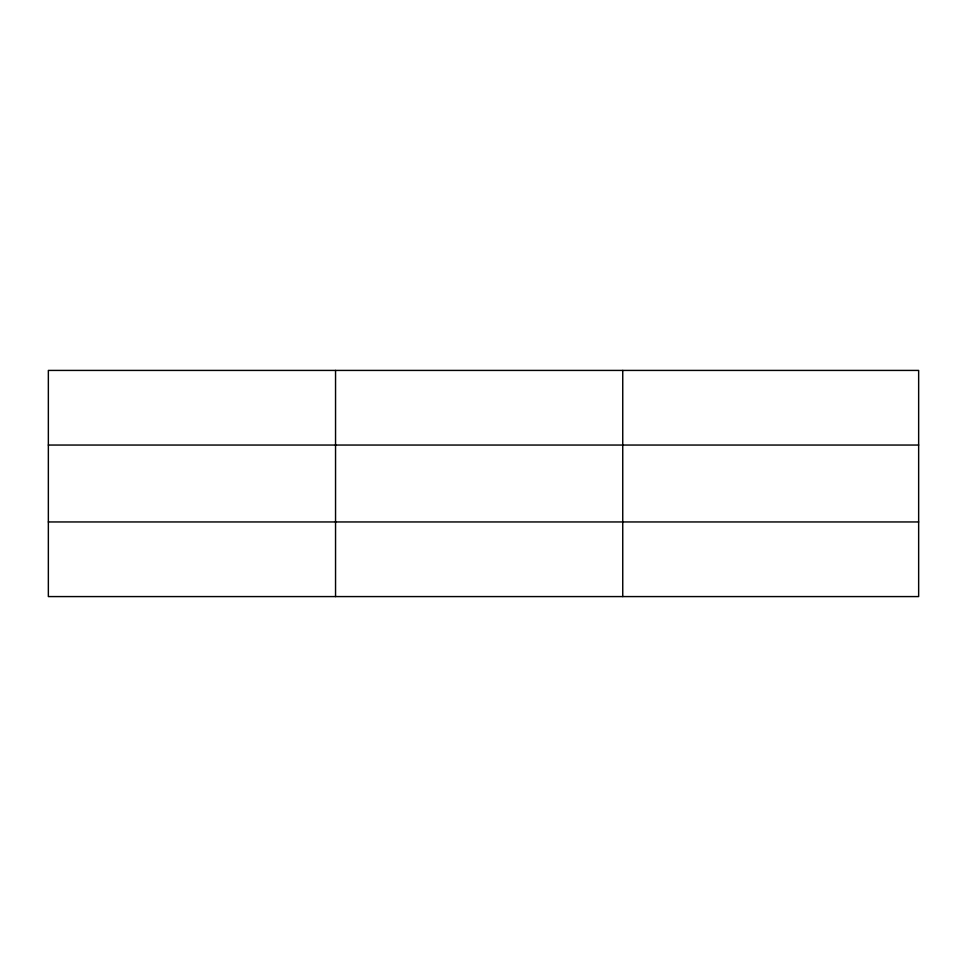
<?xml version="1.0" encoding="UTF-8"?>
<svg xmlns="http://www.w3.org/2000/svg" width="967" height="967" viewBox="0 0 967 967"><rect width="100%" height="100%" fill="white"/><g stroke="black" fill="none" stroke-linecap="round" stroke-linejoin="round"><path stroke-width="1.45" d="M335.549 596.579L335.549 370.421M918.65 445.05L918.65 370.421L48.35 370.421L48.35 596.579L918.65 596.579L918.65 445.05L48.35 445.05M48.35 521.95L918.65 521.95M622.748 370.421L622.748 596.579"/></g></svg>
